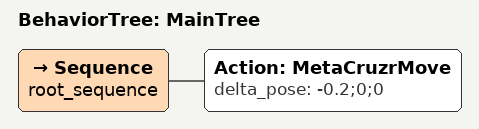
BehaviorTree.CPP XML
<root main_tree_to_execute="MainTree">
    <BehaviorTree ID="MainTree">
        <Sequence name="root_sequence">
            <Action ID="MetaCruzrMove" delta_pose="-0.2;0;0"/>
        </Sequence>
    </BehaviorTree>
</root>
